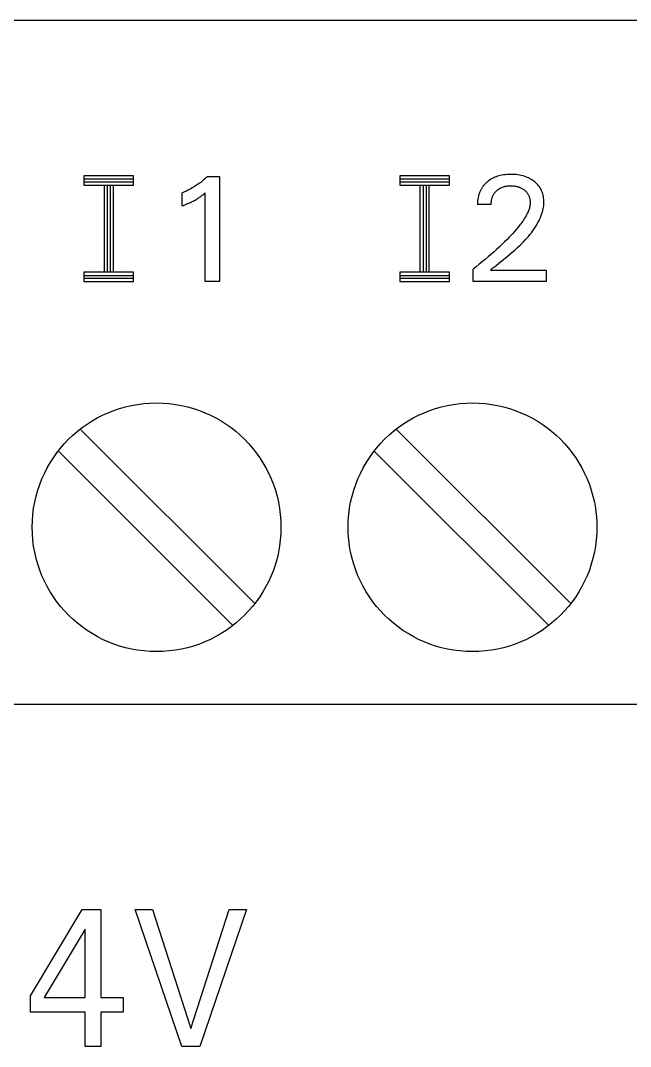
# Model space of a CAD drawing. Extents: x 0 to 420, y 0 to 297.
# Drawn here: x 155.12 to 164.93, y 237.17 to 253.67 of the extents above; entities that cross this region are included whole.
import ezdxf

# ---------------------------------------------------------------- set-up
doc = ezdxf.new("R2010")
doc.units = 0
doc.header["$LTSCALE"] = 23.1
doc.layers.add('10000_FRONT', color=7, linetype='CONTINUOUS')

msp = doc.modelspace()

# ---------------------------------------------------------------- linework, layer by layer
at = {"layer": '10000_FRONT', "color": 7, "linetype": 'CONTINUOUS'}
for p, q in [((207.298, 253.673), (137.798, 253.673)), ((156.138, 251.173), (156.138, 251.023)), ((156.938, 251.173), (156.138, 251.173)), ((156.938, 251.023), (156.938, 251.173)), ((158.095, 251.135), (158.08, 251.121)), ((158.11, 251.149), (158.095, 251.135)), ((158.125, 251.163), (158.11, 251.149)), ((158.125, 251.163), (158.318, 251.163)), ((158.318, 251.163), (158.318, 249.473)), ((161.218, 251.173), (161.218, 251.023)), ((162.018, 251.173), (161.218, 251.173)), ((162.018, 251.023), (162.018, 251.173)), ((162.705, 251.132), (162.683, 251.119)), ((162.728, 251.143), (162.705, 251.132)), ((162.748, 251.152), (162.728, 251.143)), ((162.769, 251.16), (162.748, 251.152)), ((162.79, 251.168), (162.769, 251.16)), ((162.811, 251.174), (162.79, 251.168)), ((162.833, 251.18), (162.811, 251.174)), ((162.855, 251.184), (162.833, 251.18)), ((162.884, 251.189), (162.855, 251.184)), ((162.913, 251.193), (162.884, 251.189)), ((162.942, 251.196), (162.913, 251.193)), ((162.972, 251.197), (162.942, 251.196)), ((163.001, 251.198), (162.972, 251.197)), ((163.03, 251.198), (163.001, 251.198)), ((163.059, 251.196), (163.03, 251.198)), ((163.087, 251.194), (163.059, 251.196)), ((163.116, 251.19), (163.087, 251.194)), ((163.144, 251.186), (163.116, 251.19)), ((163.17, 251.181), (163.144, 251.186)), ((163.195, 251.175), (163.17, 251.181)), ((163.22, 251.168), (163.195, 251.175)), ((163.244, 251.159), (163.22, 251.168)), ((163.268, 251.15), (163.244, 251.159)), ((163.291, 251.14), (163.268, 251.15)), ((163.312, 251.129), (163.291, 251.14)), ((156.938, 251.123), (156.138, 251.123)), ((156.938, 251.073), (156.138, 251.073)), ((156.138, 251.023), (156.938, 251.023)), ((156.463, 251.023), (156.463, 249.623)), ((156.513, 251.023), (156.513, 249.623)), ((156.563, 251.023), (156.563, 249.623)), ((156.613, 249.623), (156.613, 251.023)), ((157.865, 250.97), (157.847, 250.961)), ((157.882, 250.98), (157.865, 250.97)), ((157.9, 250.99), (157.882, 250.98)), ((157.917, 251.001), (157.9, 250.99)), ((157.934, 251.012), (157.917, 251.001)), ((157.951, 251.023), (157.934, 251.012)), ((157.967, 251.034), (157.951, 251.023)), ((157.984, 251.046), (157.967, 251.034)), ((158, 251.057), (157.984, 251.046)), ((158.017, 251.07), (158, 251.057)), ((158.033, 251.082), (158.017, 251.07)), ((158.049, 251.095), (158.033, 251.082)), ((158.064, 251.108), (158.049, 251.095)), ((158.08, 251.121), (158.064, 251.108)), ((162.018, 251.123), (161.218, 251.123)), ((162.018, 251.073), (161.218, 251.073)), ((161.218, 251.023), (162.018, 251.023)), ((161.543, 251.023), (161.543, 249.623)), ((161.593, 251.023), (161.593, 249.623)), ((161.643, 251.023), (161.643, 249.623)), ((161.693, 249.623), (161.693, 251.023)), ((162.53, 250.968), (162.525, 250.958)), ((162.536, 250.977), (162.53, 250.968)), ((162.542, 250.986), (162.536, 250.977)), ((162.548, 250.995), (162.542, 250.986)), ((162.554, 251.004), (162.548, 250.995)), ((162.561, 251.013), (162.554, 251.004)), ((162.568, 251.021), (162.561, 251.013)), ((162.575, 251.029), (162.568, 251.021)), ((162.582, 251.037), (162.575, 251.029)), ((162.59, 251.045), (162.582, 251.037)), ((162.598, 251.053), (162.59, 251.045)), ((162.605, 251.061), (162.598, 251.053)), ((162.613, 251.068), (162.605, 251.061)), ((162.622, 251.075), (162.613, 251.068)), ((162.628, 251.08), (162.622, 251.075)), ((162.635, 251.086), (162.628, 251.08)), ((162.641, 251.091), (162.635, 251.086)), ((162.662, 251.106), (162.641, 251.091)), ((162.683, 251.119), (162.662, 251.106)), ((162.809, 250.962), (162.818, 250.968)), ((162.818, 250.968), (162.828, 250.974)), ((162.828, 250.974), (162.838, 250.979)), ((162.838, 250.979), (162.848, 250.984)), ((162.848, 250.984), (162.858, 250.989)), ((162.858, 250.989), (162.869, 250.993)), ((162.869, 250.993), (162.88, 250.997)), ((162.88, 250.997), (162.891, 251)), ((162.891, 251), (162.902, 251.003)), ((162.902, 251.003), (162.913, 251.006)), ((162.913, 251.006), (162.926, 251.008)), ((162.926, 251.008), (162.938, 251.01)), ((162.938, 251.01), (162.951, 251.012)), ((162.951, 251.012), (162.963, 251.013)), ((162.963, 251.013), (162.976, 251.014)), ((162.976, 251.014), (162.989, 251.015)), ((162.989, 251.015), (163.001, 251.015)), ((163.001, 251.015), (163.016, 251.015)), ((163.016, 251.015), (163.03, 251.014)), ((163.03, 251.014), (163.044, 251.013)), ((163.044, 251.013), (163.059, 251.012)), ((163.059, 251.012), (163.073, 251.01)), ((163.073, 251.01), (163.087, 251.007)), ((163.087, 251.007), (163.098, 251.005)), ((163.098, 251.005), (163.109, 251.002)), ((163.109, 251.002), (163.119, 250.999)), ((163.119, 250.999), (163.13, 250.996)), ((163.13, 250.996), (163.14, 250.993)), ((163.14, 250.993), (163.151, 250.989)), ((163.151, 250.989), (163.161, 250.984)), ((163.161, 250.984), (163.172, 250.979)), ((163.172, 250.979), (163.183, 250.973)), ((163.183, 250.973), (163.193, 250.967)), ((163.193, 250.967), (163.203, 250.961)), ((163.333, 251.117), (163.312, 251.129)), ((163.354, 251.104), (163.333, 251.117)), ((163.374, 251.09), (163.354, 251.104)), ((163.39, 251.076), (163.374, 251.09)), ((163.407, 251.062), (163.39, 251.076)), ((163.422, 251.047), (163.407, 251.062)), ((163.437, 251.032), (163.422, 251.047)), ((163.45, 251.015), (163.437, 251.032)), ((163.463, 250.998), (163.45, 251.015)), ((163.475, 250.98), (163.463, 250.998)), ((163.485, 250.962), (163.475, 250.98)), ((157.736, 250.909), (157.718, 250.902)), ((157.718, 250.69), (157.718, 250.902)), ((157.755, 250.917), (157.736, 250.909)), ((157.774, 250.925), (157.755, 250.917)), ((157.792, 250.933), (157.774, 250.925)), ((157.811, 250.942), (157.792, 250.933)), ((157.829, 250.951), (157.811, 250.942)), ((157.847, 250.961), (157.829, 250.951)), ((157.943, 250.795), (157.958, 250.804)), ((157.958, 250.804), (157.973, 250.814)), ((157.973, 250.814), (157.987, 250.823)), ((157.987, 250.823), (157.998, 250.83)), ((157.998, 250.83), (158.009, 250.838)), ((158.009, 250.838), (158.019, 250.845)), ((158.019, 250.845), (158.031, 250.854)), ((158.031, 250.854), (158.042, 250.862)), ((158.042, 250.862), (158.053, 250.871)), ((158.053, 250.871), (158.066, 250.881)), ((158.066, 250.881), (158.078, 250.89)), ((158.078, 250.89), (158.09, 250.9)), ((158.09, 249.473), (158.09, 250.9)), ((162.475, 250.809), (162.473, 250.797)), ((162.477, 250.821), (162.475, 250.809)), ((162.479, 250.833), (162.477, 250.821)), ((162.482, 250.845), (162.479, 250.833)), ((162.485, 250.857), (162.482, 250.845)), ((162.488, 250.867), (162.485, 250.857)), ((162.491, 250.878), (162.488, 250.867)), ((162.494, 250.888), (162.491, 250.878)), ((162.498, 250.899), (162.494, 250.888)), ((162.502, 250.909), (162.498, 250.899)), ((162.506, 250.919), (162.502, 250.909)), ((162.51, 250.929), (162.506, 250.919)), ((162.515, 250.939), (162.51, 250.929)), ((162.52, 250.949), (162.515, 250.939)), ((162.525, 250.958), (162.52, 250.949)), ((162.695, 250.788), (162.698, 250.8)), ((162.698, 250.8), (162.7, 250.811)), ((162.7, 250.811), (162.704, 250.822)), ((162.704, 250.822), (162.707, 250.833)), ((162.707, 250.833), (162.711, 250.843)), ((162.711, 250.843), (162.716, 250.854)), ((162.716, 250.854), (162.721, 250.864)), ((162.721, 250.864), (162.726, 250.874)), ((162.726, 250.874), (162.732, 250.883)), ((162.732, 250.883), (162.738, 250.892)), ((162.738, 250.892), (162.745, 250.901)), ((162.745, 250.901), (162.751, 250.91)), ((162.751, 250.91), (162.759, 250.918)), ((162.759, 250.918), (162.766, 250.926)), ((162.766, 250.926), (162.774, 250.934)), ((162.774, 250.934), (162.782, 250.942)), ((162.782, 250.942), (162.791, 250.949)), ((162.791, 250.949), (162.8, 250.956)), ((162.8, 250.956), (162.809, 250.962)), ((163.203, 250.961), (163.213, 250.954)), ((163.213, 250.954), (163.223, 250.946)), ((163.223, 250.946), (163.231, 250.939)), ((163.231, 250.939), (163.239, 250.932)), ((163.239, 250.932), (163.247, 250.924)), ((163.247, 250.924), (163.254, 250.916)), ((163.254, 250.916), (163.261, 250.908)), ((163.261, 250.908), (163.268, 250.899)), ((163.268, 250.899), (163.274, 250.89)), ((163.274, 250.89), (163.279, 250.881)), ((163.279, 250.881), (163.285, 250.872)), ((163.285, 250.872), (163.289, 250.862)), ((163.289, 250.862), (163.294, 250.852)), ((163.294, 250.852), (163.298, 250.842)), ((163.298, 250.842), (163.301, 250.831)), ((163.301, 250.831), (163.304, 250.821)), ((163.304, 250.821), (163.307, 250.809)), ((163.307, 250.809), (163.31, 250.797)), ((163.495, 250.943), (163.485, 250.962)), ((163.503, 250.924), (163.495, 250.943)), ((163.511, 250.904), (163.503, 250.924)), ((163.517, 250.884), (163.511, 250.904)), ((163.523, 250.862), (163.517, 250.884)), ((163.528, 250.839), (163.523, 250.862)), ((163.531, 250.816), (163.528, 250.839)), ((163.533, 250.793), (163.531, 250.816)), ((157.718, 250.69), (157.739, 250.698)), ((157.739, 250.698), (157.76, 250.706)), ((157.76, 250.706), (157.781, 250.715)), ((157.781, 250.715), (157.801, 250.724)), ((157.801, 250.724), (157.822, 250.733)), ((157.822, 250.733), (157.837, 250.74)), ((157.837, 250.74), (157.852, 250.747)), ((157.852, 250.747), (157.867, 250.755)), ((157.867, 250.755), (157.882, 250.762)), ((157.882, 250.762), (157.897, 250.77)), ((157.897, 250.77), (157.912, 250.778)), ((157.912, 250.778), (157.927, 250.786)), ((157.927, 250.786), (157.943, 250.795)), ((162.468, 250.737), (162.467, 250.726)), ((162.467, 250.726), (162.467, 250.714)), ((162.688, 250.714), (162.467, 250.714)), ((162.469, 250.761), (162.468, 250.749)), ((162.468, 250.749), (162.468, 250.737)), ((162.47, 250.773), (162.469, 250.761)), ((162.471, 250.785), (162.47, 250.773)), ((162.473, 250.797), (162.471, 250.785)), ((162.688, 250.726), (162.689, 250.738)), ((162.688, 250.714), (162.688, 250.726)), ((162.689, 250.751), (162.691, 250.763)), ((162.689, 250.738), (162.689, 250.751)), ((162.691, 250.763), (162.693, 250.776)), ((162.693, 250.776), (162.695, 250.788)), ((163.297, 250.641), (163.292, 250.626)), ((163.302, 250.657), (163.297, 250.641)), ((163.306, 250.673), (163.302, 250.657)), ((163.309, 250.689), (163.306, 250.673)), ((163.312, 250.705), (163.309, 250.689)), ((163.31, 250.797), (163.312, 250.786)), ((163.312, 250.786), (163.313, 250.774)), ((163.314, 250.721), (163.312, 250.705)), ((163.313, 250.774), (163.314, 250.762)), ((163.314, 250.762), (163.315, 250.75)), ((163.315, 250.75), (163.314, 250.738)), ((163.314, 250.738), (163.314, 250.721)), ((163.517, 250.618), (163.523, 250.644)), ((163.523, 250.644), (163.528, 250.67)), ((163.528, 250.67), (163.532, 250.695)), ((163.532, 250.695), (163.534, 250.721)), ((163.535, 250.77), (163.533, 250.793)), ((163.534, 250.721), (163.535, 250.747)), ((163.535, 250.747), (163.535, 250.77)), ((163.224, 250.49), (163.21, 250.468)), ((163.237, 250.512), (163.224, 250.49)), ((163.25, 250.534), (163.237, 250.512)), ((163.262, 250.557), (163.25, 250.534)), ((163.273, 250.58), (163.262, 250.557)), ((163.28, 250.595), (163.273, 250.58)), ((163.286, 250.61), (163.28, 250.595)), ((163.292, 250.626), (163.286, 250.61)), ((163.463, 250.47), (163.474, 250.494)), ((163.474, 250.494), (163.485, 250.518)), ((163.485, 250.518), (163.494, 250.543)), ((163.494, 250.543), (163.503, 250.568)), ((163.503, 250.568), (163.511, 250.593)), ((163.511, 250.593), (163.517, 250.618)), ((163.094, 250.316), (163.065, 250.282)), ((163.122, 250.35), (163.094, 250.316)), ((163.15, 250.385), (163.122, 250.35)), ((163.165, 250.405), (163.15, 250.385)), ((163.181, 250.426), (163.165, 250.405)), ((163.195, 250.447), (163.181, 250.426)), ((163.21, 250.468), (163.195, 250.447)), ((163.357, 250.292), (163.379, 250.323)), ((163.379, 250.323), (163.4, 250.356)), ((163.4, 250.356), (163.42, 250.389)), ((163.42, 250.389), (163.439, 250.423)), ((163.439, 250.423), (163.452, 250.446)), ((163.452, 250.446), (163.463, 250.47)), ((162.943, 250.152), (162.902, 250.111)), ((162.974, 250.184), (162.943, 250.152)), ((163.005, 250.216), (162.974, 250.184)), ((163.035, 250.249), (163.005, 250.216)), ((163.065, 250.282), (163.035, 250.249)), ((163.208, 250.115), (163.234, 250.143)), ((163.234, 250.143), (163.26, 250.171)), ((163.26, 250.171), (163.286, 250.2)), ((163.286, 250.2), (163.31, 250.23)), ((163.31, 250.23), (163.334, 250.26)), ((163.334, 250.26), (163.357, 250.292)), ((162.775, 249.99), (162.73, 249.949)), ((162.818, 250.029), (162.775, 249.99)), ((162.86, 250.07), (162.818, 250.029)), ((162.902, 250.111), (162.86, 250.07)), ((163.025, 249.945), (163.068, 249.982)), ((163.068, 249.982), (163.111, 250.021)), ((163.111, 250.021), (163.153, 250.06)), ((163.153, 250.06), (163.18, 250.087)), ((163.18, 250.087), (163.208, 250.115)), ((162.593, 249.831), (162.545, 249.791)), ((162.639, 249.87), (162.593, 249.831)), ((162.685, 249.909), (162.639, 249.87)), ((162.73, 249.949), (162.685, 249.909)), ((162.804, 249.764), (162.893, 249.835)), ((162.893, 249.835), (162.937, 249.871)), ((162.937, 249.871), (162.981, 249.908)), ((162.981, 249.908), (163.025, 249.945)), ((162.447, 249.714), (162.398, 249.676)), ((162.398, 249.473), (162.398, 249.676)), ((162.496, 249.752), (162.447, 249.714)), ((162.545, 249.791), (162.496, 249.752)), ((162.675, 249.658), (162.717, 249.694)), ((162.675, 249.658), (163.57, 249.658)), ((162.717, 249.694), (162.761, 249.729)), ((162.761, 249.729), (162.804, 249.764)), ((163.57, 249.658), (163.57, 249.473)), ((156.138, 249.623), (156.138, 249.473)), ((156.938, 249.623), (156.138, 249.623)), ((156.138, 249.573), (156.938, 249.573)), ((156.938, 249.523), (156.138, 249.523)), ((156.938, 249.473), (156.938, 249.623)), ((161.218, 249.623), (161.218, 249.473)), ((162.018, 249.623), (161.218, 249.623)), ((161.218, 249.573), (162.018, 249.573)), ((162.018, 249.523), (161.218, 249.523)), ((162.018, 249.473), (162.018, 249.623)), ((156.138, 249.473), (156.938, 249.473)), ((158.318, 249.473), (158.09, 249.473)), ((161.218, 249.473), (162.018, 249.473)), ((163.57, 249.473), (162.398, 249.473)), ((158.887, 244.297), (156.082, 247.102)), ((163.967, 244.297), (161.162, 247.102)), ((155.729, 246.748), (158.533, 243.944)), ((160.809, 246.748), (163.613, 243.944)), ((207.298, 242.673), (137.798, 242.673)), ((155.28, 237.988), (156.114, 239.373)), ((156.114, 239.373), (156.413, 239.373)), ((156.413, 239.373), (156.413, 237.963)), ((157.712, 237.173), (156.962, 239.373)), ((156.962, 239.373), (157.242, 239.373)), ((157.242, 239.373), (157.861, 237.461)), ((157.861, 237.461), (158.473, 239.373)), ((158.753, 239.373), (158.002, 237.173)), ((158.473, 239.373), (158.753, 239.373)), ((156.16, 239.059), (155.501, 237.963)), ((156.16, 237.963), (156.16, 239.059)), ((155.28, 237.723), (155.28, 237.988)), ((155.501, 237.963), (156.16, 237.963)), ((156.413, 237.963), (156.771, 237.963)), ((156.771, 237.963), (156.771, 237.723)), ((156.16, 237.723), (155.28, 237.723)), ((156.16, 237.173), (156.16, 237.723)), ((156.413, 237.723), (156.413, 237.173)), ((156.771, 237.723), (156.413, 237.723)), ((156.413, 237.173), (156.16, 237.173)), ((158.002, 237.173), (157.712, 237.173))]:
    msp.add_line(p, q, dxfattribs=at)
for centre in [(157.308, 245.523), (162.388, 245.523)]:
    msp.add_circle(centre, 2, dxfattribs=at)

doc.saveas('drawing.dxf')
